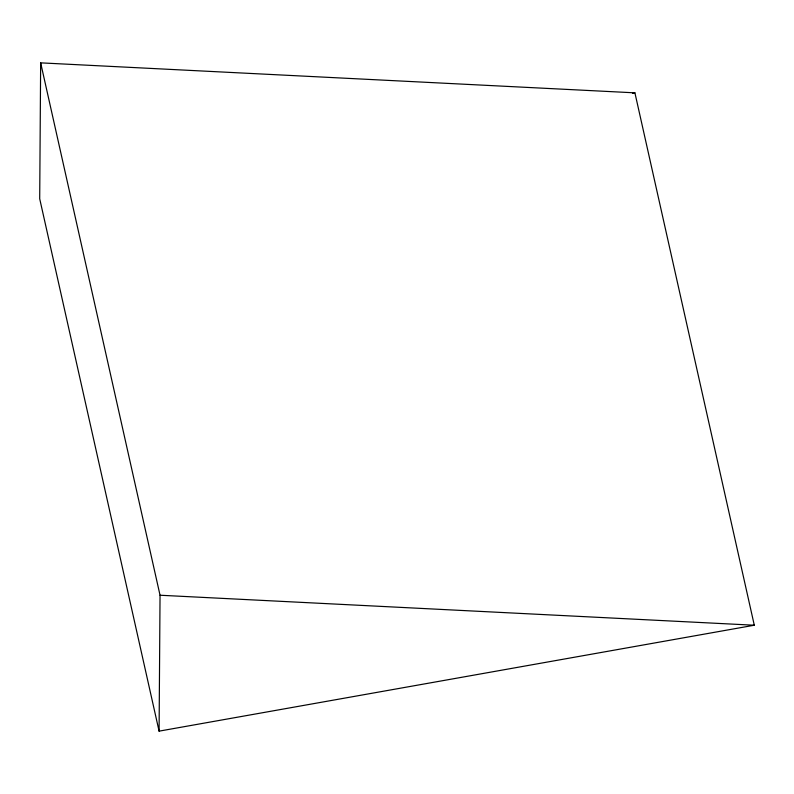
<?xml version="1.0" encoding="UTF-8"?>
<svg xmlns="http://www.w3.org/2000/svg" width="794" height="794" viewBox="0 0 794 794"><rect width="100%" height="100%" fill="white"/><g stroke="black" fill="none" stroke-linecap="round" stroke-linejoin="round"><path stroke-width="1.19" d="M40.653 62.855L39.7 198.768L159.088 731.145L754.3 625.225L634.912 92.838L40.653 62.855L160.041 595.232L159.088 731.145M632.471 93.275L634.912 92.838M160.041 595.232L754.3 625.225"/></g></svg>
